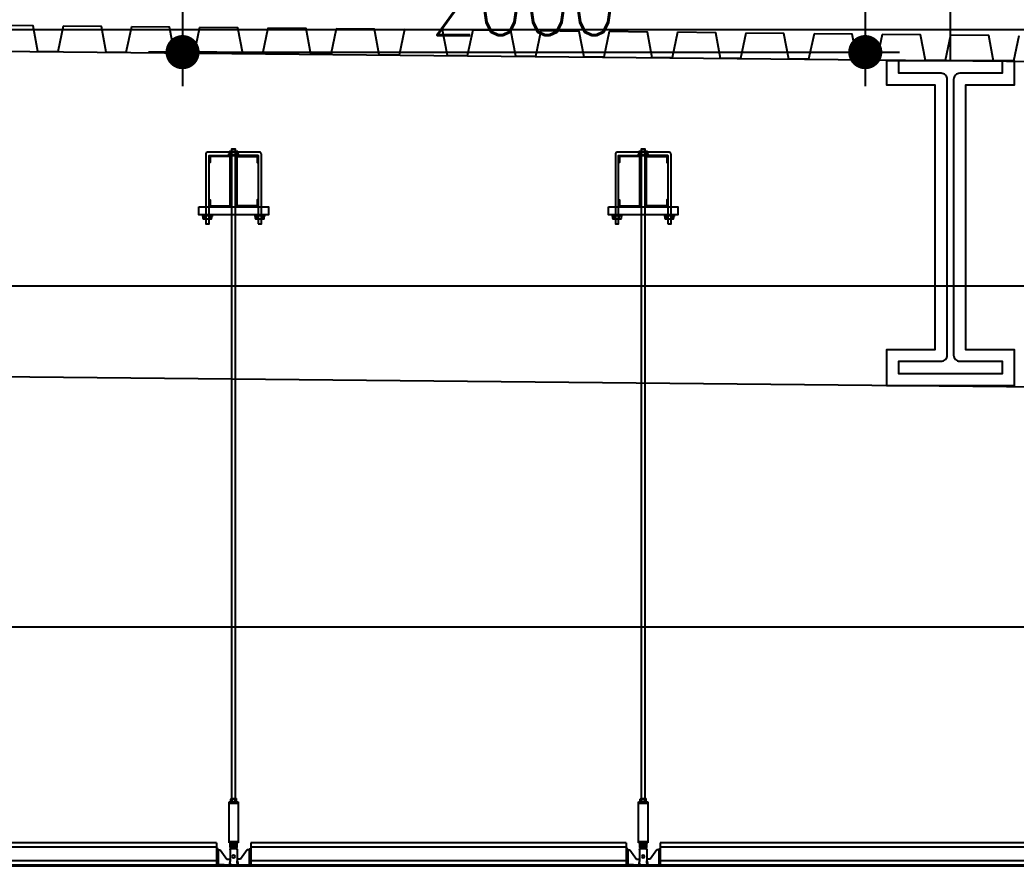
# Model space of a CAD drawing. Header units: millimetres. Extents: x -32710 to 654186, y -254124 to 420220.
# Drawn here: x 274574 to 277492, y 399500 to 401979 of the extents above; entities that cross this region are included whole.
import ezdxf
from ezdxf.xclip import XClip

# ---------------------------------------------------------------- set-up
doc = ezdxf.new("R2010")
doc.units = ezdxf.units.MM
doc.header["$LTSCALE"] = 1000
doc.linetypes.add('TPH12-SEC-@E$0$CENTERK5', pattern=[6.916, 6.667, -0.083, 0.083, -0.083])
doc.linetypes.add('YFM1P-長$0$HIDDEN', pattern=[9.525, 6.35, -3.175])
for name, color, linetype in [('TPH12-SEC-@E$0$H-SIN', 252, 'TPH12-SEC-@E$0$CENTERK5'), ('TPH12-SEC-@E$0$SIAGE1', 252, 'Continuous'), ('TPH12-SEC-@E$0$SIAGE2', 252, 'Continuous'), ('TPH12-SEC-@E$0$SIAGE3', 252, 'Continuous'), ('TPH12-SEC-@E$0$STEEL2', 252, 'Continuous'), ('TPH12-SEC-@E$0$SUGATA3', 252, 'Continuous'), ('YFM1P-長$0$M-FOUN', 252, 'Continuous'), ('YFSHI-02(E-LINE)$0$SH-LINE-10', 10, 'Continuous'), ('YFSHI-02(E-LINE)$0$SH-LINE-130', 130, 'Continuous'), ('YFSHI-02(E-LINE)$0$SH-LINE-82', 82, 'Continuous')]:
    doc.layers.add(name, color=color, linetype=linetype)
doc.styles.add('YFM1P-長$0$aa-txt', font='simplex.shx', dxfattribs={"width": 0.8, "bigfont": 'chineset.shx'})
doc.dimstyles.new('YFM1P-長$0$100-DIM', dxfattribs={"dimscale": 1000, "dimtxt": 0.2, "dimasz": 0.1, "dimexe": 0.1, "dimexo": 0.1, "dimgap": 0.05, "dimtad": 1, "dimdec": 0, "dimzin": 3, "dimdsep": 46, "dimtxsty": 'YFM1P-長$0$aa-txt', "dimblk1": 'YFM1P-長$0$DOT', "dimblk2": 'YFM1P-長$0$DOT', "dimsah": 1, "dimcen": 0, "dimclrd": 256, "dimclre": 256, "dimclrt": 256, "dimadec": 0, "dimazin": 0, "dimtfac": 1, "dimtdec": 0, "dimtix": 1, "dimtmove": 2, "dimatfit": 3, "dimldrblk": 'YFM1P-長$0$DOT', "dimfxl": 1, "dimtvp": 1, "dimtolj": 1, "dimtzin": 0, "dimarcsym": 0})

# ---------------------------------------------------------------- blocks, each defined once
blk = doc.blocks.new('TPH12-SEC-@E')
at = {"layer": 'TPH12-SEC-@E$0$H-SIN'}
blk.add_line((298929.6, 401950), (270800, 401950), dxfattribs=at)
at = {"layer": 'TPH12-SEC-@E$0$SIAGE1'}
blk.add_line((281350, 400200), (272500, 400200), dxfattribs=at)
at = {"layer": 'TPH12-SEC-@E$0$SIAGE2'}
for points in [[(274700.5, 401961), (274684.8, 401886.2), (274626.8, 401886.7), (274612.5, 401961.9), (274500.5, 401963)], [(274900.5, 401959), (274884.7, 401884.2), (274826.7, 401884.7), (274812.5, 401959.9), (274700.5, 401961)], [(275100.5, 401957), (275084.7, 401882.2), (275026.7, 401882.7), (275012.5, 401957.9), (274900.5, 401959)], [(275300.5, 401955), (275284.7, 401880.2), (275226.7, 401880.7), (275212.5, 401955.9), (275100.5, 401957)], [(275500.5, 401953), (275484.7, 401878.2), (275426.7, 401878.7), (275412.5, 401953.9), (275300.5, 401955)], [(275700.5, 401951), (275684.7, 401876.2), (275626.7, 401876.7), (275612.5, 401951.9), (275500.5, 401953)], [(275900.4, 401949), (275884.7, 401874.2), (275826.7, 401874.7), (275812.4, 401949.9), (275700.5, 401951)], [(276100.4, 401947), (276084.7, 401872.2), (276026.7, 401872.7), (276012.4, 401947.9), (275900.4, 401949)], [(276300.4, 401945), (276284.7, 401870.2), (276226.7, 401870.7), (276212.4, 401945.9), (276100.4, 401947)], [(276500.4, 401943), (276484.7, 401868.2), (276426.7, 401868.7), (276412.4, 401943.9), (276300.4, 401945)], [(276700.4, 401941), (276684.7, 401866.2), (276626.7, 401866.7), (276612.4, 401941.9), (276500.4, 401943)], [(276900.4, 401939), (276884.6, 401864.2), (276826.6, 401864.7), (276812.4, 401939.9), (276700.4, 401941)], [(277100.4, 401937), (277084.6, 401862.2), (277026.6, 401862.7), (277012.4, 401937.9), (276900.4, 401939)], [(277300.4, 401935), (277284.6, 401860.2), (277226.6, 401860.7), (277212.4, 401935.9), (277100.4, 401937)], [(277500.4, 401933), (277484.6, 401858.2), (277426.6, 401858.7), (277412.4, 401933.9), (277300.4, 401935)]]:
    blk.add_lwpolyline(points, dxfattribs=at)
at = {"layer": 'TPH12-SEC-@E$0$SIAGE3'}
blk.add_lwpolyline([(277113.5, 401860), (277486.5, 401860), (277486.5, 401788), (277344.5, 401788), (277344.5, 401014), (277486.5, 401014), (277486.5, 400907), (277113.5, 400907), (277113.5, 401014), (277255.5, 401014), (277255.5, 401788), (277113.5, 401788)], close=True, dxfattribs=at)
at = {"layer": 'TPH12-SEC-@E$0$STEEL2'}
blk.add_lwpolyline([(277148.5, 401860), (277451.5, 401860), (277451.5, 401823), (277327.5, 401823, 0.414214), (277309.5, 401805), (277309.5, 400997, 0.414214), (277327.5, 400979), (277451.5, 400979), (277451.5, 400942), (277148.5, 400942), (277148.5, 400979), (277272.5, 400979, 0.414214), (277290.5, 400997), (277290.5, 401805, 0.414214), (277272.5, 401823), (277148.5, 401823)], format="xyb", close=True, dxfattribs=at)
at = {"layer": 'TPH12-SEC-@E$0$SUGATA3'}
for p, q in [((272884.8, 401904.2), (290730, 401725.7)), ((273150, 400948.5), (281350, 400866.5))]:
    blk.add_line(p, q, dxfattribs=at)
blk = doc.blocks.new('YFSHI-02(E-LINE)$0$CEILING-A')
for p, q in [((-110, 6.8), (-110, 0)), ((-110, 6.8), (0, 6.8)), ((0, 6.8), (0, 0)), ((-110, 5.57), (0, 5.57)), ((-110, 1.52), (0, 1.52)), ((-110, 0.28), (0, 0.28)), ((-110, 0), (0, 0))]:
    blk.add_line(p, q)
blk = doc.blocks.new('YFSHI-02(E-LINE)$0$1')
for p, q in [((0.45, 5.1), (0, 5.1)), ((0, 5.1), (0, 0)), ((0.45, 4.8), (0.45, 5.1)), ((0.45, 4.8), (1.05, 4.8)), ((0.45, 4.8), (0.45, 0.28)), ((1.05, 4.8), (3, 2.05)), ((3.95, 4.8), (3.95, 2.05)), ((4.25, 5.1), (5.75, 5.1)), ((6.05, 4.8), (6.05, 2.05)), ((8.95, 4.8), (7, 2.05)), ((9.55, 4.8), (8.95, 4.8)), ((9.55, 4.8), (9.55, 5.1)), ((9.55, 5.1), (10, 5.1)), ((9.55, 4.8), (9.55, 0.33)), ((10, 5.1), (10, 0)), ((9.4, 0.33), (0, 0.33)), ((0, 0.25), (5.68, 0.25)), ((0, 0), (10, 0)), ((2.2, 0), (5, 0)), ((3, 2.05), (3.95, 2.05)), ((3.95, 1.55), (3.75, 0.88)), ((3.75, 0.88), (3.95, 0.88)), ((3.75, 0.88), (3.75, 0.25)), ((3.95, 2.05), (3.95, 1.55)), ((3.95, 0.88), (3.95, 1.55)), ((3.95, 0.88), (3.95, 0.45)), ((10, 0.25), (4.32, 0.25)), ((7, 2.05), (6.05, 2.05)), ((6.05, 2.05), (6.05, 1.55)), ((6.05, 1.55), (6.25, 0.88)), ((6.05, 0.88), (6.05, 1.55)), ((6.25, 0.88), (6.05, 0.88)), ((6.05, 0.88), (6.05, 0.45)), ((6.25, 0.88), (6.25, 0.25)), ((7.8, 0.33), (10, 0.33))]:
    blk.add_line(p, q)
blk.add_lwpolyline([(4.3, 5.1), (4.3, 5.4, 0.414214), (4.2, 5.5), (3.96, 5.5, -0.414214), (3.94, 5.52), (3.94, 6.76, -0.414214), (3.98, 6.8), (4.46, 6.8, -0.414214), (4.5, 6.76), (4.5, 6.42, -0.414214), (4.48, 6.4), (4.18, 6.4, 0.414214), (4.16, 6.38), (4.16, 5.8, 0.414214), (4.26, 5.7), (5.74, 5.7, 0.414214), (5.84, 5.8), (5.84, 6.38, 0.414214), (5.82, 6.4), (5.52, 6.4, -0.414214), (5.5, 6.42), (5.5, 6.76, -0.414214), (5.54, 6.8), (6.02, 6.8, -0.414214), (6.06, 6.76), (6.06, 5.52, -0.414214), (6.04, 5.5), (5.8, 5.5, 0.414214), (5.7, 5.4), (5.7, 5.1)], format="xyb")
blk.add_lwpolyline([(4.52, 5.5, 0.414214), (4.42, 5.4), (4.42, 5.2, 0.414214), (4.52, 5.1), (5.48, 5.1, 0.414214), (5.58, 5.2), (5.58, 5.4, 0.414214), (5.48, 5.5)], format="xyb", close=True)
blk.add_circle((5, 2.8), 0.41)
for centre, radius, start, end in [((4.25, 4.8), 0.3, 90, 180), ((5.75, 4.8), 0.3, 0, 90), ((3.75, 0.45), 0.2, 270, 0), ((6.25, 0.45), 0.2, 180, 270)]:
    blk.add_arc(centre, radius, start, end)
blk = doc.blocks.new('YFSHI-02(E-LINE)')
at = {"layer": 'YFSHI-02(E-LINE)$0$SH-LINE-10'}
for p, q in [((275216.5, 401584), (275183.5, 401584)), ((275183.5, 401581.9), (275183.5, 401584)), ((275216.5, 401581.9), (275183.5, 401581.9)), ((275187.3, 401592.7), (275187.3, 401585.2)), ((275187.3, 401592.7), (275187.3, 401585.2)), ((275211.7, 401593.9), (275188.3, 401593.9)), ((275211.7, 401593.9), (275188.3, 401593.9)), ((275190.7, 401593.6), (275188.3, 401593.6)), ((275190.7, 401593.6), (275188.3, 401593.6)), ((275190.7, 401584.4), (275188.3, 401584.4)), ((275190.7, 401584.4), (275188.3, 401584.4)), ((275211.7, 401584), (275188.3, 401584)), ((275193.2, 401592.7), (275193.2, 401585.2)), ((275193.2, 401592.7), (275193.2, 401585.2)), ((275203.5, 401593.6), (275196.5, 401593.6)), ((275203.5, 401593.6), (275196.5, 401593.6)), ((275203.5, 401584.4), (275196.5, 401584.4)), ((275203.5, 401584.4), (275196.5, 401584.4)), ((275206.8, 401592.7), (275206.8, 401585.2)), ((275206.8, 401592.7), (275206.8, 401585.2)), ((275209.3, 401593.6), (275211.7, 401593.6)), ((275209.3, 401593.6), (275211.7, 401593.6)), ((275209.3, 401584.4), (275211.7, 401584.4)), ((275209.3, 401584.4), (275211.7, 401584.4)), ((275212.7, 401592.7), (275212.7, 401585.2)), ((275212.7, 401592.7), (275212.7, 401585.2)), ((275216.5, 401581.9), (275216.5, 401584)), ((276416.5, 401584), (276383.5, 401584)), ((276383.5, 401581.9), (276383.5, 401584)), ((276416.5, 401581.9), (276383.5, 401581.9)), ((276387.3, 401592.7), (276387.3, 401585.2)), ((276387.3, 401592.7), (276387.3, 401585.2)), ((276411.7, 401593.9), (276388.3, 401593.9)), ((276411.7, 401593.9), (276388.3, 401593.9)), ((276390.7, 401593.6), (276388.3, 401593.6)), ((276390.7, 401593.6), (276388.3, 401593.6)), ((276390.7, 401584.4), (276388.3, 401584.4)), ((276390.7, 401584.4), (276388.3, 401584.4)), ((276411.7, 401584), (276388.3, 401584)), ((276393.2, 401592.7), (276393.2, 401585.2)), ((276393.2, 401592.7), (276393.2, 401585.2)), ((276403.5, 401593.6), (276396.5, 401593.6)), ((276403.5, 401593.6), (276396.5, 401593.6)), ((276403.5, 401584.4), (276396.5, 401584.4)), ((276403.5, 401584.4), (276396.5, 401584.4)), ((276406.8, 401592.7), (276406.8, 401585.2)), ((276406.8, 401592.7), (276406.8, 401585.2)), ((276409.3, 401593.6), (276411.7, 401593.6)), ((276409.3, 401593.6), (276411.7, 401593.6)), ((276409.3, 401584.4), (276411.7, 401584.4)), ((276409.3, 401584.4), (276411.7, 401584.4)), ((276412.7, 401592.7), (276412.7, 401585.2)), ((276412.7, 401592.7), (276412.7, 401585.2)), ((276416.5, 401581.9), (276416.5, 401584)), ((275106.7, 401408.2), (275139.8, 401408.2)), ((275106.7, 401408.2), (275106.7, 401406.2)), ((275106.7, 401406.2), (275139.8, 401406.2)), ((275110.6, 401397.4), (275110.6, 401405)), ((275110.6, 401397.4), (275110.6, 401405)), ((275111.5, 401406.2), (275135, 401406.2)), ((275114, 401405.8), (275111.6, 401405.8)), ((275114, 401405.8), (275111.6, 401405.8)), ((275116.4, 401397.4), (275116.4, 401405)), ((275116.4, 401397.4), (275116.4, 401405)), ((275119.7, 401405.8), (275126.8, 401405.8)), ((275119.7, 401405.8), (275126.8, 401405.8)), ((275130, 401397.4), (275130, 401405)), ((275130, 401397.4), (275130, 401405)), ((275132.5, 401405.8), (275134.9, 401405.8)), ((275132.5, 401405.8), (275134.9, 401405.8)), ((275135.9, 401397.4), (275135.9, 401405)), ((275135.9, 401397.4), (275135.9, 401405)), ((275139.8, 401408.2), (275139.8, 401406.2)), ((275260.2, 401408.2), (275293.3, 401408.2)), ((275260.2, 401408.2), (275260.2, 401406.2)), ((275260.2, 401406.2), (275293.3, 401406.2)), ((275264.1, 401397.4), (275264.1, 401405)), ((275264.1, 401397.4), (275264.1, 401405)), ((275265, 401406.2), (275288.5, 401406.2)), ((275267.5, 401405.8), (275265.1, 401405.8)), ((275267.5, 401405.8), (275265.1, 401405.8)), ((275270, 401397.4), (275270, 401405)), ((275270, 401397.4), (275270, 401405)), ((275273.2, 401405.8), (275280.3, 401405.8)), ((275273.2, 401405.8), (275280.3, 401405.8)), ((275283.6, 401397.4), (275283.6, 401405)), ((275283.6, 401397.4), (275283.6, 401405)), ((275286, 401405.8), (275288.4, 401405.8)), ((275286, 401405.8), (275288.4, 401405.8)), ((275289.4, 401397.4), (275289.4, 401405)), ((275289.4, 401397.4), (275289.4, 401405)), ((275293.3, 401408.2), (275293.3, 401406.2)), ((276306.7, 401408.2), (276339.8, 401408.2)), ((276306.7, 401408.2), (276306.7, 401406.2)), ((276306.7, 401406.2), (276339.8, 401406.2)), ((276310.6, 401397.4), (276310.6, 401405)), ((276310.6, 401397.4), (276310.6, 401405)), ((276311.5, 401406.2), (276335, 401406.2)), ((276314, 401405.8), (276311.6, 401405.8)), ((276314, 401405.8), (276311.6, 401405.8)), ((276316.4, 401397.4), (276316.4, 401405)), ((276316.4, 401397.4), (276316.4, 401405)), ((276319.7, 401405.8), (276326.8, 401405.8)), ((276319.7, 401405.8), (276326.8, 401405.8)), ((276330, 401397.4), (276330, 401405)), ((276330, 401397.4), (276330, 401405)), ((276332.5, 401405.8), (276334.9, 401405.8)), ((276332.5, 401405.8), (276334.9, 401405.8)), ((276335.9, 401397.4), (276335.9, 401405)), ((276335.9, 401397.4), (276335.9, 401405)), ((276339.8, 401408.2), (276339.8, 401406.2)), ((276460.2, 401408.2), (276493.3, 401408.2)), ((276460.2, 401408.2), (276460.2, 401406.2)), ((276460.2, 401406.2), (276493.3, 401406.2)), ((276464.1, 401397.4), (276464.1, 401405)), ((276464.1, 401397.4), (276464.1, 401405)), ((276465, 401406.2), (276488.5, 401406.2)), ((276467.5, 401405.8), (276465.1, 401405.8)), ((276467.5, 401405.8), (276465.1, 401405.8)), ((276470, 401397.4), (276470, 401405)), ((276470, 401397.4), (276470, 401405)), ((276473.2, 401405.8), (276480.3, 401405.8)), ((276473.2, 401405.8), (276480.3, 401405.8)), ((276483.6, 401397.4), (276483.6, 401405)), ((276483.6, 401397.4), (276483.6, 401405)), ((276486, 401405.8), (276488.4, 401405.8)), ((276486, 401405.8), (276488.4, 401405.8)), ((276489.4, 401397.4), (276489.4, 401405)), ((276489.4, 401397.4), (276489.4, 401405)), ((276493.3, 401408.2), (276493.3, 401406.2)), ((275111.5, 401396.2), (275135, 401396.2)), ((275111.5, 401396.2), (275135, 401396.2)), ((275114, 401396.6), (275111.6, 401396.6)), ((275114, 401396.6), (275111.6, 401396.6)), ((275119.7, 401396.6), (275126.8, 401396.6)), ((275119.7, 401396.6), (275126.8, 401396.6)), ((275132.5, 401396.6), (275134.9, 401396.6)), ((275132.5, 401396.6), (275134.9, 401396.6)), ((275265, 401396.2), (275288.5, 401396.2)), ((275265, 401396.2), (275288.5, 401396.2)), ((275267.5, 401396.6), (275265.1, 401396.6)), ((275267.5, 401396.6), (275265.1, 401396.6)), ((275273.2, 401396.6), (275280.3, 401396.6)), ((275273.2, 401396.6), (275280.3, 401396.6)), ((275286, 401396.6), (275288.4, 401396.6)), ((275286, 401396.6), (275288.4, 401396.6)), ((276311.5, 401396.2), (276335, 401396.2)), ((276311.5, 401396.2), (276335, 401396.2)), ((276314, 401396.6), (276311.6, 401396.6)), ((276314, 401396.6), (276311.6, 401396.6)), ((276319.7, 401396.6), (276326.8, 401396.6)), ((276319.7, 401396.6), (276326.8, 401396.6)), ((276332.5, 401396.6), (276334.9, 401396.6)), ((276332.5, 401396.6), (276334.9, 401396.6)), ((276465, 401396.2), (276488.5, 401396.2)), ((276465, 401396.2), (276488.5, 401396.2)), ((276467.5, 401396.6), (276465.1, 401396.6)), ((276467.5, 401396.6), (276465.1, 401396.6)), ((276473.2, 401396.6), (276480.3, 401396.6)), ((276473.2, 401396.6), (276480.3, 401396.6)), ((276486, 401396.6), (276488.4, 401396.6)), ((276486, 401396.6), (276488.4, 401396.6)), ((275186.6, 399688.5), (275213.4, 399688.5)), ((275186.6, 399688.5), (275213.4, 399688.5)), ((275186.6, 399568), (275186.6, 399688.5)), ((275186.6, 399568), (275186.6, 399688.5)), ((275186.6, 399688.5), (275213.4, 399688.5)), ((275191.5, 399689.3), (275191.5, 399696.1)), ((275191.5, 399689.3), (275191.5, 399696.1)), ((275192.1, 399697), (275207.9, 399697)), ((275192.1, 399697), (275207.9, 399697)), ((275192.1, 399688.5), (275207.9, 399688.5)), ((275192.1, 399688.5), (275207.9, 399688.5)), ((275194.5, 399696.7), (275192.2, 399696.7)), ((275194.5, 399696.7), (275192.2, 399696.7)), ((275194.5, 399688.7), (275192.2, 399688.7)), ((275194.5, 399688.7), (275192.2, 399688.7)), ((275196.2, 399689.3), (275196.2, 399696.1)), ((275196.2, 399689.3), (275196.2, 399696.1)), ((275198.5, 399696.7), (275201.5, 399696.7)), ((275198.5, 399688.7), (275201.5, 399688.7)), ((275198.5, 399688.7), (275201.5, 399688.7)), ((275203.8, 399689.3), (275203.8, 399696.1)), ((275203.8, 399689.3), (275203.8, 399696.1)), ((275205.5, 399696.7), (275207.8, 399696.7)), ((275205.5, 399696.7), (275207.8, 399696.7)), ((275205.5, 399688.7), (275207.8, 399688.7)), ((275205.5, 399688.7), (275207.8, 399688.7)), ((275208.5, 399689.3), (275208.5, 399696.1)), ((275208.5, 399689.3), (275208.5, 399696.1)), ((275213.4, 399688.5), (275213.4, 399568)), ((275213.4, 399688.5), (275213.4, 399568)), ((276386.6, 399688.5), (276413.4, 399688.5)), ((276386.6, 399688.5), (276413.4, 399688.5)), ((276386.6, 399568), (276386.6, 399688.5)), ((276386.6, 399568), (276386.6, 399688.5)), ((276386.6, 399688.5), (276413.4, 399688.5)), ((276391.5, 399689.3), (276391.5, 399696.1)), ((276391.5, 399689.3), (276391.5, 399696.1)), ((276392.1, 399697), (276407.9, 399697)), ((276392.1, 399697), (276407.9, 399697)), ((276392.1, 399688.5), (276407.9, 399688.5)), ((276392.1, 399688.5), (276407.9, 399688.5)), ((276394.5, 399696.7), (276392.2, 399696.7)), ((276394.5, 399696.7), (276392.2, 399696.7)), ((276394.5, 399688.7), (276392.2, 399688.7)), ((276394.5, 399688.7), (276392.2, 399688.7)), ((276396.2, 399689.3), (276396.2, 399696.1)), ((276396.2, 399689.3), (276396.2, 399696.1)), ((276398.5, 399696.7), (276401.5, 399696.7)), ((276398.5, 399688.7), (276401.5, 399688.7)), ((276398.5, 399688.7), (276401.5, 399688.7)), ((276403.8, 399689.3), (276403.8, 399696.1)), ((276403.8, 399689.3), (276403.8, 399696.1)), ((276405.5, 399696.7), (276407.8, 399696.7)), ((276405.5, 399696.7), (276407.8, 399696.7)), ((276405.5, 399688.7), (276407.8, 399688.7)), ((276405.5, 399688.7), (276407.8, 399688.7)), ((276408.5, 399689.3), (276408.5, 399696.1)), ((276408.5, 399689.3), (276408.5, 399696.1)), ((276413.4, 399688.5), (276413.4, 399568)), ((276413.4, 399688.5), (276413.4, 399568)), ((275213.4, 399568), (275186.6, 399568)), ((275213.4, 399568), (275186.6, 399568)), ((275192.1, 399558.9), (275192.1, 399563.3)), ((275208.1, 399563.3), (275192.1, 399563.3)), ((275193.2, 399558.9), (275193.2, 399563.3)), ((275195.6, 399563.3), (275195.6, 399563.9)), ((275204.3, 399563.9), (275195.6, 399563.9)), ((275195.8, 399558.9), (275195.8, 399563.3)), ((275195.9, 399563.9), (275195.9, 399568)), ((275204.1, 399563.9), (275204.1, 399568)), ((275204.3, 399563.3), (275204.3, 399563.9)), ((275208.3, 399559), (275208.3, 399563.1)), ((276413.4, 399568), (276386.6, 399568)), ((276413.4, 399568), (276386.6, 399568)), ((276392.1, 399558.9), (276392.1, 399563.3)), ((276408.1, 399563.3), (276392.1, 399563.3)), ((276393.2, 399558.9), (276393.2, 399563.3)), ((276395.6, 399563.3), (276395.6, 399563.9)), ((276404.3, 399563.9), (276395.6, 399563.9)), ((276395.8, 399558.9), (276395.8, 399563.3)), ((276395.9, 399563.9), (276395.9, 399568)), ((276404.1, 399563.9), (276404.1, 399568)), ((276404.3, 399563.3), (276404.3, 399563.9)), ((276408.3, 399559), (276408.3, 399563.1)), ((275208.3, 399558.9), (275192.1, 399558.9)), ((276408.3, 399558.9), (276392.1, 399558.9))]:
    blk.add_line(p, q, dxfattribs=at)
for points in [[(275272, 401382.2), (275281.5, 401382.2), (275281.5, 401408.2), (275281.5, 401586.5, 0.414214), (275276.5, 401591.5), (275123.5, 401591.5, 0.414214), (275118.5, 401586.5), (275118.5, 401382.2), (275128, 401382.2), (275128, 401581.9), (275272, 401581.9)], [(276472, 401382.2), (276481.5, 401382.2), (276481.5, 401408.2), (276481.5, 401586.5, 0.414214), (276476.5, 401591.5), (276323.5, 401591.5, 0.414214), (276318.5, 401586.5), (276318.5, 401382.2), (276328, 401382.2), (276328, 401581.9), (276472, 401581.9)]]:
    blk.add_lwpolyline(points, format="xyb", close=True, dxfattribs=at)
for points in [[(275204.8, 399697), (275195.2, 399697), (275195.2, 401601.9), (275204.8, 401601.9)], [(276404.8, 399697), (276395.2, 399697), (276395.2, 401601.9), (276404.8, 401601.9)], [(275098.2, 401431.9), (275301.8, 401431.9), (275301.8, 401408.2), (275098.2, 401408.2)], [(276298.2, 401431.9), (276501.8, 401431.9), (276501.8, 401408.2), (276298.2, 401408.2)]]:
    blk.add_lwpolyline(points, close=True, dxfattribs=at)
for points in [[(275186.6, 399684.8), (275213.4, 399684.8)], [(275186.6, 399684.8), (275213.4, 399684.8)], [(276386.6, 399684.8), (276413.4, 399684.8)], [(276386.6, 399684.8), (276413.4, 399684.8)], [(275186.6, 399571.6), (275213.4, 399571.6)], [(275186.6, 399571.6), (275213.4, 399571.6)], [(276386.6, 399571.6), (276413.4, 399571.6)], [(276386.6, 399571.6), (276413.4, 399571.6)]]:
    blk.add_lwpolyline(points, dxfattribs=at)
for centre, radius, start, end in [((275189.3, 401592.1), 2.1, 120.5681, 163.207), ((275189.3, 401592.1), 2.1, 120.5681, 163.207), ((275189.1, 401591.7), 2.02, 111.8965, 149.5654), ((275189.1, 401591.7), 2.02, 111.8965, 149.5654), ((275189.1, 401586.2), 2.02, 210.4346, 248.1035), ((275189.1, 401586.2), 2.02, 210.4346, 248.1035), ((275189.3, 401585.8), 2.1, 196.793, 239.4319), ((275189.3, 401585.8), 2.1, 196.793, 239.4319), ((275189.3, 401585.5), 8.18, 61.7885, 80.1123), ((275189.3, 401585.5), 8.18, 61.7885, 80.1123), ((275189.3, 401592.4), 8.18, 279.8877, 298.2115), ((275189.3, 401592.4), 8.18, 279.8877, 298.2115), ((275197.2, 401584.2), 9.43, 94.1532, 114.8761), ((275197.2, 401584.2), 9.43, 94.1532, 114.8761), ((275197.2, 401593.8), 9.43, 245.1239, 265.8468), ((275197.2, 401593.8), 9.43, 245.1239, 265.8468), ((275202.8, 401584.2), 9.43, 65.1239, 85.8468), ((275202.8, 401584.2), 9.43, 65.1239, 85.8468), ((275202.8, 401593.8), 9.43, 274.1532, 294.8761), ((275202.8, 401593.8), 9.43, 274.1532, 294.8761), ((275210.7, 401585.5), 8.18, 99.8877, 118.2115), ((275210.7, 401585.5), 8.18, 99.8877, 118.2115), ((275210.7, 401592.4), 8.18, 241.7885, 260.1123), ((275210.7, 401592.4), 8.18, 241.7885, 260.1123), ((275210.7, 401592.1), 2.1, 16.793, 59.4319), ((275210.7, 401592.1), 2.1, 16.793, 59.4319), ((275210.9, 401591.7), 2.02, 30.4346, 68.1035), ((275210.9, 401591.7), 2.02, 30.4346, 68.1035), ((275210.7, 401585.8), 2.1, 300.5681, 343.207), ((275210.9, 401586.2), 2.02, 291.8965, 329.5654), ((275210.9, 401586.2), 2.02, 291.8965, 329.5654), ((275210.7, 401585.8), 2.1, 300.5681, 343.207), ((276389.3, 401592.1), 2.1, 120.5681, 163.207), ((276389.3, 401592.1), 2.1, 120.5681, 163.207), ((276389.1, 401591.7), 2.02, 111.8965, 149.5654), ((276389.1, 401591.7), 2.02, 111.8965, 149.5654), ((276389.1, 401586.2), 2.02, 210.4346, 248.1035), ((276389.1, 401586.2), 2.02, 210.4346, 248.1035), ((276389.3, 401585.8), 2.1, 196.793, 239.4319), ((276389.3, 401585.8), 2.1, 196.793, 239.4319), ((276389.3, 401585.5), 8.18, 61.7885, 80.1123), ((276389.3, 401585.5), 8.18, 61.7885, 80.1123), ((276389.3, 401592.4), 8.18, 279.8877, 298.2115), ((276389.3, 401592.4), 8.18, 279.8877, 298.2115), ((276397.2, 401584.2), 9.43, 94.1532, 114.8761), ((276397.2, 401584.2), 9.43, 94.1532, 114.8761), ((276397.2, 401593.8), 9.43, 245.1239, 265.8468), ((276397.2, 401593.8), 9.43, 245.1239, 265.8468), ((276402.8, 401584.2), 9.43, 65.1239, 85.8468), ((276402.8, 401584.2), 9.43, 65.1239, 85.8468), ((276402.8, 401593.8), 9.43, 274.1532, 294.8761), ((276402.8, 401593.8), 9.43, 274.1532, 294.8761), ((276410.7, 401585.5), 8.18, 99.8877, 118.2115), ((276410.7, 401585.5), 8.18, 99.8877, 118.2115), ((276410.7, 401592.4), 8.18, 241.7885, 260.1123), ((276410.7, 401592.4), 8.18, 241.7885, 260.1123), ((276410.7, 401592.1), 2.1, 16.793, 59.4319), ((276410.7, 401592.1), 2.1, 16.793, 59.4319), ((276410.9, 401591.7), 2.02, 30.4346, 68.1035), ((276410.9, 401591.7), 2.02, 30.4346, 68.1035), ((276410.7, 401585.8), 2.1, 300.5681, 343.207), ((276410.9, 401586.2), 2.02, 291.8965, 329.5654), ((276410.9, 401586.2), 2.02, 291.8965, 329.5654), ((276410.7, 401585.8), 2.1, 300.5681, 343.207), ((275112.6, 401404.4), 2.1, 120.5681, 163.207), ((275112.6, 401404.4), 2.1, 120.5681, 163.207), ((275112.3, 401403.9), 2.02, 111.8965, 149.5654), ((275112.3, 401403.9), 2.02, 111.8965, 149.5654), ((275112.6, 401397.8), 8.18, 61.7885, 80.1123), ((275112.6, 401397.8), 8.18, 61.7885, 80.1123), ((275120.4, 401396.4), 9.43, 94.1532, 114.8761), ((275120.4, 401396.4), 9.43, 94.1532, 114.8761), ((275126.1, 401396.4), 9.43, 65.1239, 85.8468), ((275126.1, 401396.4), 9.43, 65.1239, 85.8468), ((275133.9, 401397.8), 8.18, 99.8877, 118.2115), ((275133.9, 401397.8), 8.18, 99.8877, 118.2115), ((275134.2, 401403.9), 2.02, 30.4346, 68.1035), ((275134.2, 401403.9), 2.02, 30.4346, 68.1035), ((275133.9, 401404.4), 2.1, 16.793, 59.4319), ((275133.9, 401404.4), 2.1, 16.793, 59.4319), ((275266.1, 401404.4), 2.1, 120.5681, 163.207), ((275266.1, 401404.4), 2.1, 120.5681, 163.207), ((275265.8, 401403.9), 2.02, 111.8965, 149.5654), ((275265.8, 401403.9), 2.02, 111.8965, 149.5654), ((275266.1, 401397.8), 8.18, 61.7885, 80.1123), ((275266.1, 401397.8), 8.18, 61.7885, 80.1123), ((275273.9, 401396.4), 9.43, 94.1532, 114.8761), ((275273.9, 401396.4), 9.43, 94.1532, 114.8761), ((275279.6, 401396.4), 9.43, 65.1239, 85.8468), ((275279.6, 401396.4), 9.43, 65.1239, 85.8468), ((275287.4, 401397.8), 8.18, 99.8877, 118.2115), ((275287.4, 401397.8), 8.18, 99.8877, 118.2115), ((275287.7, 401403.9), 2.02, 30.4346, 68.1035), ((275287.7, 401403.9), 2.02, 30.4346, 68.1035), ((275287.4, 401404.4), 2.1, 16.793, 59.4319), ((275287.4, 401404.4), 2.1, 16.793, 59.4319), ((276312.6, 401404.4), 2.1, 120.5681, 163.207), ((276312.6, 401404.4), 2.1, 120.5681, 163.207), ((276312.3, 401403.9), 2.02, 111.8965, 149.5654), ((276312.3, 401403.9), 2.02, 111.8965, 149.5654), ((276312.6, 401397.8), 8.18, 61.7885, 80.1123), ((276312.6, 401397.8), 8.18, 61.7885, 80.1123), ((276320.4, 401396.4), 9.43, 94.1532, 114.8761), ((276320.4, 401396.4), 9.43, 94.1532, 114.8761), ((276326.1, 401396.4), 9.43, 65.1239, 85.8468), ((276326.1, 401396.4), 9.43, 65.1239, 85.8468), ((276333.9, 401397.8), 8.18, 99.8877, 118.2115), ((276333.9, 401397.8), 8.18, 99.8877, 118.2115), ((276334.2, 401403.9), 2.02, 30.4346, 68.1035), ((276334.2, 401403.9), 2.02, 30.4346, 68.1035), ((276333.9, 401404.4), 2.1, 16.793, 59.4319), ((276333.9, 401404.4), 2.1, 16.793, 59.4319), ((276466.1, 401404.4), 2.1, 120.5681, 163.207), ((276466.1, 401404.4), 2.1, 120.5681, 163.207), ((276465.8, 401403.9), 2.02, 111.8965, 149.5654), ((276465.8, 401403.9), 2.02, 111.8965, 149.5654), ((276466.1, 401397.8), 8.18, 61.7885, 80.1123), ((276466.1, 401397.8), 8.18, 61.7885, 80.1123), ((276473.9, 401396.4), 9.43, 94.1532, 114.8761), ((276473.9, 401396.4), 9.43, 94.1532, 114.8761), ((276479.6, 401396.4), 9.43, 65.1239, 85.8468), ((276479.6, 401396.4), 9.43, 65.1239, 85.8468), ((276487.4, 401397.8), 8.18, 99.8877, 118.2115), ((276487.4, 401397.8), 8.18, 99.8877, 118.2115), ((276487.7, 401403.9), 2.02, 30.4346, 68.1035), ((276487.7, 401403.9), 2.02, 30.4346, 68.1035), ((276487.4, 401404.4), 2.1, 16.793, 59.4319), ((276487.4, 401404.4), 2.1, 16.793, 59.4319), ((275112.3, 401398.5), 2.02, 210.4346, 248.1035), ((275112.6, 401398.1), 2.1, 196.793, 239.4319), ((275112.6, 401398.1), 2.1, 196.793, 239.4319), ((275112.3, 401398.5), 2.02, 210.4346, 248.1035), ((275112.6, 401404.7), 8.18, 279.8877, 298.2115), ((275112.6, 401404.7), 8.18, 279.8877, 298.2115), ((275120.4, 401406), 9.43, 245.1239, 265.8468), ((275120.4, 401406), 9.43, 245.1239, 265.8468), ((275126.1, 401406), 9.43, 274.1532, 294.8761), ((275126.1, 401406), 9.43, 274.1532, 294.8761), ((275133.9, 401404.7), 8.18, 241.7885, 260.1123), ((275133.9, 401404.7), 8.18, 241.7885, 260.1123), ((275134.2, 401398.5), 2.02, 291.8965, 329.5654), ((275134.2, 401398.5), 2.02, 291.8965, 329.5654), ((275133.9, 401398.1), 2.1, 300.5681, 343.207), ((275133.9, 401398.1), 2.1, 300.5681, 343.207), ((275265.8, 401398.5), 2.02, 210.4346, 248.1035), ((275266.1, 401398.1), 2.1, 196.793, 239.4319), ((275266.1, 401398.1), 2.1, 196.793, 239.4319), ((275265.8, 401398.5), 2.02, 210.4346, 248.1035), ((275266.1, 401404.7), 8.18, 279.8877, 298.2115), ((275266.1, 401404.7), 8.18, 279.8877, 298.2115), ((275273.9, 401406), 9.43, 245.1239, 265.8468), ((275273.9, 401406), 9.43, 245.1239, 265.8468), ((275279.6, 401406), 9.43, 274.1532, 294.8761), ((275279.6, 401406), 9.43, 274.1532, 294.8761), ((275287.4, 401404.7), 8.18, 241.7885, 260.1123), ((275287.4, 401404.7), 8.18, 241.7885, 260.1123), ((275287.7, 401398.5), 2.02, 291.8965, 329.5654), ((275287.7, 401398.5), 2.02, 291.8965, 329.5654), ((275287.4, 401398.1), 2.1, 300.5681, 343.207), ((275287.4, 401398.1), 2.1, 300.5681, 343.207), ((276312.3, 401398.5), 2.02, 210.4346, 248.1035), ((276312.6, 401398.1), 2.1, 196.793, 239.4319), ((276312.6, 401398.1), 2.1, 196.793, 239.4319), ((276312.3, 401398.5), 2.02, 210.4346, 248.1035), ((276312.6, 401404.7), 8.18, 279.8877, 298.2115), ((276312.6, 401404.7), 8.18, 279.8877, 298.2115), ((276320.4, 401406), 9.43, 245.1239, 265.8468), ((276320.4, 401406), 9.43, 245.1239, 265.8468), ((276326.1, 401406), 9.43, 274.1532, 294.8761), ((276326.1, 401406), 9.43, 274.1532, 294.8761), ((276333.9, 401404.7), 8.18, 241.7885, 260.1123), ((276333.9, 401404.7), 8.18, 241.7885, 260.1123), ((276334.2, 401398.5), 2.02, 291.8965, 329.5654), ((276334.2, 401398.5), 2.02, 291.8965, 329.5654), ((276333.9, 401398.1), 2.1, 300.5681, 343.207), ((276333.9, 401398.1), 2.1, 300.5681, 343.207), ((276465.8, 401398.5), 2.02, 210.4346, 248.1035), ((276466.1, 401398.1), 2.1, 196.793, 239.4319), ((276466.1, 401398.1), 2.1, 196.793, 239.4319), ((276465.8, 401398.5), 2.02, 210.4346, 248.1035), ((276466.1, 401404.7), 8.18, 279.8877, 298.2115), ((276466.1, 401404.7), 8.18, 279.8877, 298.2115), ((276473.9, 401406), 9.43, 245.1239, 265.8468), ((276473.9, 401406), 9.43, 245.1239, 265.8468), ((276479.6, 401406), 9.43, 274.1532, 294.8761), ((276479.6, 401406), 9.43, 274.1532, 294.8761), ((276487.4, 401404.7), 8.18, 241.7885, 260.1123), ((276487.4, 401404.7), 8.18, 241.7885, 260.1123), ((276487.7, 401398.5), 2.02, 291.8965, 329.5654), ((276487.7, 401398.5), 2.02, 291.8965, 329.5654), ((276487.4, 401398.1), 2.1, 300.5681, 343.207), ((276487.4, 401398.1), 2.1, 300.5681, 343.207), ((275192.9, 399695.7), 1.46, 120.5681, 163.207), ((275192.9, 399695.7), 1.46, 120.5681, 163.207), ((275192.7, 399695.4), 1.4, 111.8965, 149.5654), ((275192.7, 399695.4), 1.4, 111.8965, 149.5654), ((275192.9, 399689.7), 1.46, 196.793, 239.4319), ((275192.7, 399690), 1.4, 210.4346, 248.1035), ((275192.7, 399690), 1.4, 210.4346, 248.1035), ((275192.9, 399689.7), 1.46, 196.793, 239.4319), ((275193.6, 399691.1), 5.67, 61.7885, 80.1123), ((275193.6, 399691.1), 5.67, 61.7885, 80.1123), ((275193.6, 399694.3), 5.67, 279.8877, 298.2115), ((275193.6, 399694.3), 5.67, 279.8877, 298.2115), ((275199, 399690.2), 6.54, 94.1532, 114.8761), ((275199, 399690.2), 6.54, 94.1532, 114.8761), ((275199, 399695.2), 6.54, 245.1239, 265.8468), ((275199, 399695.2), 6.54, 245.1239, 265.8468), ((275201, 399690.2), 6.54, 65.1239, 85.8468), ((275201, 399690.2), 6.54, 65.1239, 85.8468), ((275201, 399695.2), 6.54, 274.1532, 294.8761), ((275201, 399695.2), 6.54, 274.1532, 294.8761), ((275206.4, 399691.1), 5.67, 99.8877, 118.2115), ((275206.4, 399691.1), 5.67, 99.8877, 118.2115), ((275206.4, 399694.3), 5.67, 241.7885, 260.1123), ((275206.4, 399694.3), 5.67, 241.7885, 260.1123), ((275207.3, 399695.4), 1.4, 30.4346, 68.1035), ((275207.3, 399695.4), 1.4, 30.4346, 68.1035), ((275207.3, 399690), 1.4, 291.8965, 329.5654), ((275207.3, 399690), 1.4, 291.8965, 329.5654), ((275207.1, 399695.7), 1.46, 16.793, 59.4319), ((275207.1, 399695.7), 1.46, 16.793, 59.4319), ((275207.1, 399689.7), 1.46, 300.5681, 343.207), ((275207.1, 399689.7), 1.46, 300.5681, 343.207), ((276392.9, 399695.7), 1.46, 120.5681, 163.207), ((276392.9, 399695.7), 1.46, 120.5681, 163.207), ((276392.7, 399695.4), 1.4, 111.8965, 149.5654), ((276392.7, 399695.4), 1.4, 111.8965, 149.5654), ((276392.9, 399689.7), 1.46, 196.793, 239.4319), ((276392.7, 399690), 1.4, 210.4346, 248.1035), ((276392.7, 399690), 1.4, 210.4346, 248.1035), ((276392.9, 399689.7), 1.46, 196.793, 239.4319), ((276393.6, 399691.1), 5.67, 61.7885, 80.1123), ((276393.6, 399691.1), 5.67, 61.7885, 80.1123), ((276393.6, 399694.3), 5.67, 279.8877, 298.2115), ((276393.6, 399694.3), 5.67, 279.8877, 298.2115), ((276399, 399690.2), 6.54, 94.1532, 114.8761), ((276399, 399690.2), 6.54, 94.1532, 114.8761), ((276399, 399695.2), 6.54, 245.1239, 265.8468), ((276399, 399695.2), 6.54, 245.1239, 265.8468), ((276401, 399690.2), 6.54, 65.1239, 85.8468), ((276401, 399690.2), 6.54, 65.1239, 85.8468), ((276401, 399695.2), 6.54, 274.1532, 294.8761), ((276401, 399695.2), 6.54, 274.1532, 294.8761), ((276406.4, 399691.1), 5.67, 99.8877, 118.2115), ((276406.4, 399691.1), 5.67, 99.8877, 118.2115), ((276406.4, 399694.3), 5.67, 241.7885, 260.1123), ((276406.4, 399694.3), 5.67, 241.7885, 260.1123), ((276407.3, 399695.4), 1.4, 30.4346, 68.1035), ((276407.3, 399695.4), 1.4, 30.4346, 68.1035), ((276407.3, 399690), 1.4, 291.8965, 329.5654), ((276407.3, 399690), 1.4, 291.8965, 329.5654), ((276407.1, 399695.7), 1.46, 16.793, 59.4319), ((276407.1, 399695.7), 1.46, 16.793, 59.4319), ((276407.1, 399689.7), 1.46, 300.5681, 343.207), ((276407.1, 399689.7), 1.46, 300.5681, 343.207), ((275197.4, 399561.1), 5.76, 157.8828, 180.1952), ((275197.4, 399561.1), 5.76, 179.8048, 202.1172), ((275205.9, 399561.2), 2.29, 356.5141, 63.2222), ((275205.9, 399561.2), 2.29, 356.5141, 63.2222), ((275205.9, 399561), 2.29, 296.7778, 3.4859), ((275208.1, 399563.1), 0.2, 0, 90), ((276397.4, 399561.1), 5.76, 157.8828, 180.1952), ((276397.4, 399561.1), 5.76, 179.8048, 202.1172), ((276405.9, 399561.2), 2.29, 356.5141, 63.2222), ((276405.9, 399561.2), 2.29, 356.5141, 63.2222), ((276405.9, 399561), 2.29, 296.7778, 3.4859), ((276408.1, 399563.1), 0.2, 0, 90), ((275208.3, 399559), 0.0625, 270, 0), ((276408.3, 399559), 0.0625, 270, 0)]:
    blk.add_arc(centre, radius, start, end, dxfattribs=at)
at = {"layer": 'YFSHI-02(E-LINE)$0$SH-LINE-130'}
for points in [[(275190, 401434.9), (275190, 401578.9), (275131, 401578.9), (275131, 401561.9), (275128, 401561.9), (275128, 401581.9), (275193, 401581.9), (275193, 401431.9), (275128, 401431.9), (275128, 401451.9), (275131, 401451.9), (275131, 401434.9)], [(275210, 401434.9), (275210, 401578.9), (275269, 401578.9), (275269, 401561.9), (275272, 401561.9), (275272, 401581.9), (275207, 401581.9), (275207, 401431.9), (275272, 401431.9), (275272, 401451.9), (275269, 401451.9), (275269, 401434.9)], [(276390, 401434.9), (276390, 401578.9), (276331, 401578.9), (276331, 401561.9), (276328, 401561.9), (276328, 401581.9), (276393, 401581.9), (276393, 401431.9), (276328, 401431.9), (276328, 401451.9), (276331, 401451.9), (276331, 401434.9)], [(276410, 401434.9), (276410, 401578.9), (276469, 401578.9), (276469, 401561.9), (276472, 401561.9), (276472, 401581.9), (276407, 401581.9), (276407, 401431.9), (276472, 401431.9), (276472, 401451.9), (276469, 401451.9), (276469, 401434.9)]]:
    blk.add_lwpolyline(points, close=True, dxfattribs=at)
at = {"layer": 'YFSHI-02(E-LINE)$0$SH-LINE-82', "xscale": -10, "yscale": 10, "zscale": 10}
for name, p in [('YFSHI-02(E-LINE)$0$CEILING-A', (274050, 399500)), ('YFSHI-02(E-LINE)$0$1', (275250, 399500)), ('YFSHI-02(E-LINE)$0$CEILING-A', (275250, 399500)), ('YFSHI-02(E-LINE)$0$1', (276450, 399500)), ('YFSHI-02(E-LINE)$0$CEILING-A', (276450, 399500))]:
    blk.add_blockref(name, p, dxfattribs=at)
blk = doc.blocks.new('YFM1P-長$0$A$Cb28d9bb4')
for p, q in [((75, 805), (75, 1262.725809)), ((475, 805), (475, 1262.725809)), ((275, 730), (275, 0)), ((275, 730), (275, 0))]:
    blk.add_line(p, q)
blk.add_lwpolyline([(75, 805), (160, 80), (0, 0), (550, 0), (390, 80), (475, 805), (550, 730), (550, 1225, 1), (0, 1225), (0, 730)], format="xyb", close=True)
blk.add_circle((275, 1650), 150)
blk = doc.blocks.new('YFM1P-長$0$DOT')
at = {"color": 0}
blk.add_line((-1, 0), (1, 0), dxfattribs=at)
at = {"color": 2, "const_width": 0.5}
blk.add_lwpolyline([(-0.25, 0, 1), (0.25, 0, 1)], format="xyb", close=True, dxfattribs=at)
blk = doc.blocks.new('*D2963')
at = {"layer": 'DEFPOINTS', "color": 0, "transparency": 16777216}
for p in [(244657.6, 66302.1), (246657.6, 66302.1), (246657.6, 66000)]:
    blk.add_point(p, dxfattribs=at)
at = {"layer": 'YFM1P-長$0$M-FOUN', "color": 2, "lineweight": -2, "transparency": 16777216}
for p, q in [((244657.6, 66202.1), (244657.6, 65900)), ((246657.6, 66202.1), (246657.6, 65900)), ((244757.6, 66000), (246557.6, 66000))]:
    blk.add_line(p, q, dxfattribs=at)
at = {"layer": 'YFM1P-長$0$M-FOUN', "color": 2, "lineweight": -2, "transparency": 16777216, "xscale": 100, "yscale": 100, "zscale": 100, "rotation": 180}
blk.add_blockref('YFM1P-長$0$DOT', (244657.6, 66000), dxfattribs=at)
at = {"layer": 'YFM1P-長$0$M-FOUN', "color": 2, "lineweight": -2, "transparency": 16777216, "xscale": 100, "yscale": 100, "zscale": 100}
blk.add_blockref('YFM1P-長$0$DOT', (246657.6, 66000), dxfattribs=at)
at = {"layer": 'YFM1P-長$0$M-FOUN', "color": 2, "transparency": 16777216, "insert": (245657.6, 66150), "char_height": 200, "attachment_point": 5, "style": 'YFM1P-長$0$aa-txt'}
blk.add_mtext('\\A1;2000', dxfattribs=at)
blk = doc.blocks.new('*D2962')
at = {"layer": 'DEFPOINTS', "color": 0, "transparency": 16777216}
for p in [(244657.6, 68302.1), (244512.3, 66302.1), (244657.6, 66302.1)]:
    blk.add_point(p, dxfattribs=at)
at = {"layer": 'YFM1P-長$0$M-FOUN', "color": 2, "lineweight": -2, "transparency": 16777216}
for p, q in [((244557.6, 68302.1), (244412.3, 68302.1)), ((244512.3, 68202.1), (244512.3, 66402.1)), ((244557.6, 66302.1), (244412.3, 66302.1))]:
    blk.add_line(p, q, dxfattribs=at)
at = {"layer": 'YFM1P-長$0$M-FOUN', "color": 2, "lineweight": -2, "transparency": 16777216, "xscale": 100, "yscale": 100, "zscale": 100}
for p, rotation in [((244512.3, 68302.1), 90), ((244512.3, 66302.1), 270)]:
    blk.add_blockref('YFM1P-長$0$DOT', p, dxfattribs=dict(at, rotation=rotation))
at = {"layer": 'YFM1P-長$0$M-FOUN', "color": 2, "transparency": 16777216, "insert": (244362.3, 67302.1), "char_height": 200, "attachment_point": 5, "rotation": 90, "style": 'YFM1P-長$0$aa-txt'}
blk.add_mtext('\\A1;2000', dxfattribs=at)
blk = doc.blocks.new('YFM1P-長$0$A$C29b993c6')
at = {"layer": 'YFM1P-長$0$M-FOUN', "color": 1, "linetype": 'YFM1P-長$0$HIDDEN', "ltscale": 0.01}
for p, q in [((246657.6, 68302.1), (244657.6, 66302.1)), ((244657.6, 68302.1), (246657.6, 66302.1))]:
    blk.add_line(p, q, dxfattribs=at)
blk.add_lwpolyline([(244657.6, 68302.1), (246657.6, 68302.1), (246657.6, 66302.1), (244657.6, 66302.1)], close=True, dxfattribs=at)
at = {"color": 2}
blk.add_blockref('YFM1P-長$0$A$Cb28d9bb4', (245237.5, 66302.1), dxfattribs=at)
at = {"layer": 'YFM1P-長$0$M-FOUN', "color": 2}
dim = blk.add_linear_dim(base=(244512.3, 66302.1), p1=(244657.6, 68302.1), p2=(244657.6, 66302.1), angle=270, dimstyle='YFM1P-長$0$100-DIM', override={"dimclrd": 2, "dimclre": 2, "dimclrt": 2, "dimfxl": 300}, dxfattribs=at)
dim.commit()
dim.dimension.update_dxf_attribs({"geometry": '*D2962', "text_midpoint": (244362.3, 67302.1)})
dim = blk.add_linear_dim(base=(246657.6, 66000), p1=(244657.6, 66302.1), p2=(246657.6, 66302.1), dimstyle='YFM1P-長$0$100-DIM', override={"dimclrd": 2, "dimclre": 2, "dimclrt": 2, "dimfxl": 300}, dxfattribs=at)
dim.commit()
dim.dimension.update_dxf_attribs({"geometry": '*D2963', "text_midpoint": (245657.6, 66150)})
blk = doc.blocks.new('YFM1P-長')
at = {"layer": 'YFM1P-長$0$M-FOUN'}
for p, q in [((277300, 401860), (277300, 408155.8)), ((290800, 401950), (272800, 401950))]:
    blk.add_line(p, q, dxfattribs=at)
at = {"layer": 'YFM1P-長$0$M-FOUN', "color": 1}
blk.add_line((273100.5, 401200), (290800, 401200), dxfattribs=at)
at = {"layer": 'YFM1P-長$0$M-FOUN'}
blk.add_blockref('YFM1P-長$0$A$C29b993c6', (30392.9, 335885), dxfattribs=at)

msp = doc.modelspace()

# ---------------------------------------------------------------- block references
msp.add_blockref('TPH12-SEC-@E', (0, 0))
ref = msp.add_blockref('YFM1P-長', (0, 0))
XClip(ref).set_block_clipping_path([(188201.2783815574, 355635.7797075855), (305020.60558715, 413217.0386999981)])
ref = msp.add_blockref('YFSHI-02(E-LINE)', (0, 0))
XClip(ref).set_block_clipping_path([(193435.9728033519, 355635.7797075855), (305020.60558715, 413217.0386999981)])

doc.saveas('drawing.dxf')
